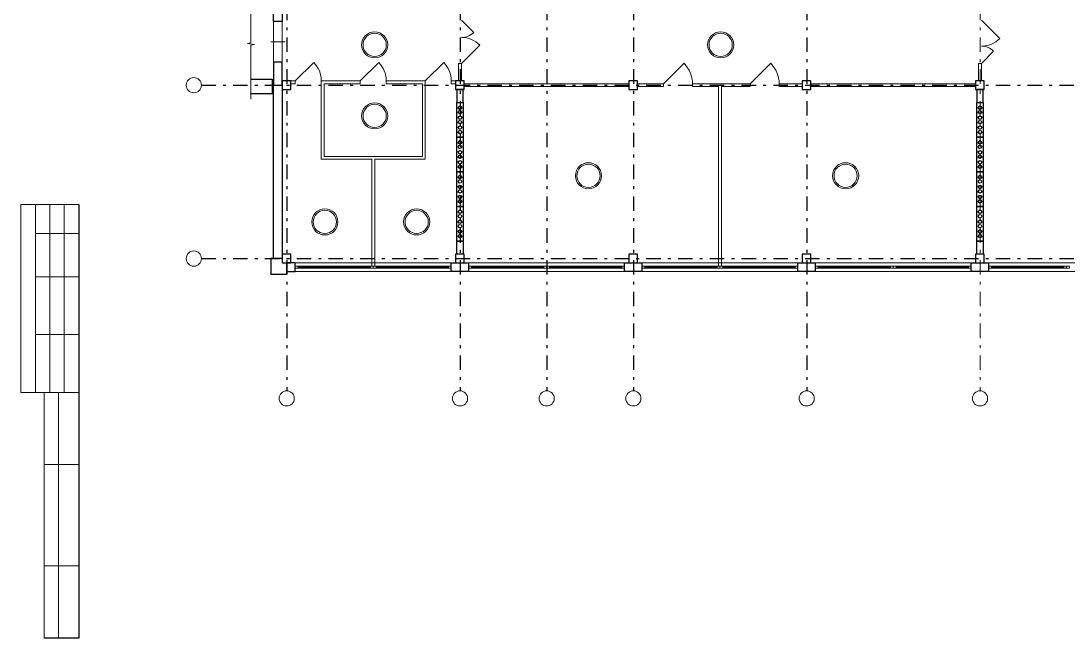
# Model space of a CAD drawing. Header units: metres. Extents: x 0 to 83.6, y 0.6 to 58.2.
# Drawn here: x 0.04 to 36.29, y 0.58 to 21.93 of the extents above; entities that cross this region are included whole.
import ezdxf

# ---------------------------------------------------------------- set-up
doc = ezdxf.new("R2010")
doc.units = ezdxf.units.M
doc.header["$MEASUREMENT"] = 0
doc.linetypes.add('( Dashdot )', pattern=[1.001, 0.5, -0.25, 0.001, -0.25])
doc.layers.add('Level 63', color=7, linetype='Continuous', lineweight=0)

msp = doc.modelspace()

# ---------------------------------------------------------------- linework, layer by layer
at = {"color": 1, "linetype": '( Dashdot )'}
for p, q in [((9.237, 57.661), (9.237, 9.138)), ((15.237, 57.661), (15.237, 9.138)), ((18.237, 57.661), (18.237, 9.138)), ((21.237, 57.661), (21.237, 9.138)), ((27.237, 57.661), (27.237, 9.138)), ((6.285, 19.711), (78.185, 19.711)), ((6.285, 13.711), (78.185, 13.711))]:
    msp.add_line(p, q, dxfattribs=at)
at = {"color": 1, "linetype": '( Dashdot )', "lineweight": 0}
msp.add_line((33.237, 57.661), (33.237, 9.138), dxfattribs=at)
at = {"color": 7, "linetype": 'Continuous', "lineweight": 13}
for p, q in [((15.285, 21.961), (15.71, 21.537)), ((15.285, 20.461), (15.922, 21.097)), ((15.285, 20.461), (15.185, 20.461)), ((33.285, 20.461), (33.185, 20.461)), ((10.435, 19.861), (11.785, 19.861)), ((10.535, 19.761), (11.785, 19.761)), ((11.785, 19.861), (11.785, 19.761)), ((12.685, 19.861), (14.035, 19.861)), ((12.685, 19.861), (12.685, 19.761)), ((12.685, 19.761), (13.935, 19.761)), ((22.285, 19.761), (22.285, 19.661)), ((23.285, 19.761), (23.285, 19.661)), ((25.285, 19.761), (25.285, 19.661)), ((26.285, 19.761), (26.285, 19.661))]:
    msp.add_line(p, q, dxfattribs=at)
at = {"color": 7, "linetype": 'Continuous', "lineweight": 13, "extrusion": (0, 0, -1)}
for p, q in [((33.285, 21.961), (33.922, 21.325)), ((33.285, 20.461), (33.71, 20.885))]:
    msp.add_line(p, q, dxfattribs=at)
at = {"color": 7, "linetype": 'Continuous', "lineweight": 0}
for p, q in [((8.685, 21.211), (9.185, 21.211)), ((12.135, 13.411), (9.635, 13.409)), ((14.835, 13.411), (12.335, 13.411)), ((18.135, 13.411), (15.635, 13.409)), ((20.835, 13.411), (18.335, 13.411)), ((24.135, 13.411), (21.635, 13.409)), ((26.835, 13.411), (24.335, 13.411)), ((30.135, 13.411), (27.635, 13.409)), ((32.835, 13.411), (30.335, 13.411)), ((36.135, 13.411), (33.635, 13.409))]:
    msp.add_line(p, q, dxfattribs=at)
at = {"color": 7, "lineweight": 13, "extrusion": (0, 0, -1)}
for p, q in [((9.535, 19.861), (10.172, 20.497)), ((11.785, 19.861), (12.422, 20.497)), ((14.035, 19.861), (14.672, 20.497)), ((22.285, 19.761), (22.992, 20.468)), ((25.285, 19.761), (25.992, 20.468))]:
    msp.add_line(p, q, dxfattribs=at)
at = {"color": 7, "linetype": 'Continuous', "lineweight": 30}
for p, q in [((8.735, 19.911), (7.999, 19.911)), ((8.735, 19.911), (8.735, 19.411)), ((8.735, 19.411), (7.999, 19.411)), ((8.785, 13.711), (8.685, 13.711)), ((8.685, 13.711), (8.685, 13.161)), ((9.235, 13.161), (8.685, 13.161)), ((9.235, 13.261), (9.235, 13.161))]:
    msp.add_line(p, q, dxfattribs=at)
for p, q in [((2.037, 15.582), (2.037, 0.582)), ((2.037, 0.582), (0.837, 0.582))]:
    msp.add_line(p, q)
at = {"color": 7, "linetype": 'Continuous', "lineweight": 0, "flags": 128}
msp.add_lwpolyline([(7.999, 19.227), (7.999, 21.097), (8.121, 21.119), (7.878, 21.157), (7.999, 21.179), (7.999, 23.145)], dxfattribs=at)
at = {"color": 7, "linetype": 'Continuous', "lineweight": 30, "flags": 128}
for points in [[(8.785, 21.911), (8.785, 23.011), (9.085, 23.011), (9.085, 21.911), (8.785, 21.911)], [(8.785, 19.711), (9.085, 19.711), (9.085, 20.511), (8.785, 20.511), (8.785, 19.711)], [(8.785, 13.711), (8.785, 19.711), (9.085, 19.711), (9.085, 13.711), (8.785, 13.711)], [(9.085, 19.861), (9.085, 19.561), (9.385, 19.561), (9.385, 19.861), (9.085, 19.861)], [(15.085, 19.861), (15.085, 19.561), (15.385, 19.561), (15.385, 19.861), (15.085, 19.861)], [(21.085, 19.861), (21.085, 19.561), (21.385, 19.561), (21.385, 19.861), (21.085, 19.861)], [(27.085, 19.861), (27.085, 19.561), (27.385, 19.561), (27.385, 19.861), (27.085, 19.861)], [(33.085, 19.861), (33.085, 19.561), (33.385, 19.561), (33.385, 19.861), (33.085, 19.861)], [(15.125, 19.111), (15.345, 19.111), (15.345, 19.561), (15.125, 19.561), (15.125, 19.111)], [(33.125, 19.111), (33.345, 19.111), (33.345, 19.561), (33.125, 19.561), (33.125, 19.111)], [(15.125, 17.911), (15.125, 19.111), (15.345, 19.111), (15.345, 17.911), (15.125, 17.911)], [(33.125, 17.911), (33.125, 19.111), (33.345, 19.111), (33.345, 17.911), (33.125, 17.911)], [(15.125, 16.711), (15.125, 17.911), (15.345, 17.911), (15.345, 16.711), (15.125, 16.711)], [(33.125, 16.711), (33.125, 17.911), (33.345, 17.911), (33.345, 16.711), (33.125, 16.711)], [(15.125, 15.511), (15.125, 16.711), (15.345, 16.711), (15.345, 15.511), (15.125, 15.511)], [(33.125, 15.511), (33.125, 16.711), (33.345, 16.711), (33.345, 15.511), (33.125, 15.511)], [(15.125, 14.311), (15.125, 15.511), (15.345, 15.511), (15.345, 14.311), (15.125, 14.311)], [(33.125, 14.311), (33.125, 15.511), (33.345, 15.511), (33.345, 14.311), (33.125, 14.311)], [(15.125, 14.311), (15.345, 14.311), (15.345, 13.861), (15.125, 13.861), (15.125, 14.311)], [(33.125, 14.311), (33.345, 14.311), (33.345, 13.861), (33.125, 13.861), (33.125, 14.311)], [(9.085, 13.861), (9.085, 13.561), (9.385, 13.561), (9.385, 13.861), (9.085, 13.861)], [(15.085, 13.861), (15.085, 13.561), (15.385, 13.561), (15.385, 13.861), (15.085, 13.861)], [(21.085, 13.861), (21.085, 13.561), (21.385, 13.561), (21.385, 13.861), (21.085, 13.861)], [(27.085, 13.861), (27.085, 13.561), (27.385, 13.561), (27.385, 13.861), (27.085, 13.861)], [(33.085, 13.861), (33.085, 13.561), (33.385, 13.561), (33.385, 13.861), (33.085, 13.861)], [(9.235, 13.261), (9.535, 13.261), (9.535, 13.561), (9.235, 13.561), (9.235, 13.261)], [(15.535, 13.261), (14.935, 13.261), (14.935, 13.561), (15.535, 13.561), (15.535, 13.261)], [(21.535, 13.261), (20.935, 13.261), (20.935, 13.561), (21.535, 13.561), (21.535, 13.261)], [(27.535, 13.261), (26.935, 13.261), (26.935, 13.561), (27.535, 13.561), (27.535, 13.261)], [(33.535, 13.261), (32.935, 13.261), (32.935, 13.561), (33.535, 13.561), (33.535, 13.261)]]:
    msp.add_lwpolyline(points, close=True, dxfattribs=at)
at = {"color": 7, "linetype": 'Continuous', "lineweight": 0, "flags": 128}
for points in [[(8.785, 21.911), (8.785, 20.511), (9.085, 20.511), (9.085, 21.911), (8.785, 21.911)], [(9.535, 13.561), (14.935, 13.561), (14.935, 13.261), (9.535, 13.261), (9.535, 13.561)], [(9.635, 13.444), (12.135, 13.446), (12.135, 13.376), (9.635, 13.374), (9.635, 13.444)], [(12.335, 13.446), (14.835, 13.446), (14.835, 13.376), (12.335, 13.376), (12.335, 13.446)], [(15.535, 13.561), (20.935, 13.561), (20.935, 13.261), (15.535, 13.261), (15.535, 13.561)], [(15.635, 13.444), (18.135, 13.446), (18.135, 13.376), (15.635, 13.374), (15.635, 13.444)], [(18.335, 13.446), (20.835, 13.446), (20.835, 13.376), (18.335, 13.376), (18.335, 13.446)], [(21.535, 13.561), (26.935, 13.561), (26.935, 13.261), (21.535, 13.261), (21.535, 13.561)], [(21.635, 13.444), (24.135, 13.446), (24.135, 13.376), (21.635, 13.374), (21.635, 13.444)], [(24.335, 13.446), (26.835, 13.446), (26.835, 13.376), (24.335, 13.376), (24.335, 13.446)], [(27.535, 13.561), (32.935, 13.561), (32.935, 13.261), (27.535, 13.261), (27.535, 13.561)], [(27.635, 13.444), (30.135, 13.446), (30.135, 13.376), (27.635, 13.374), (27.635, 13.444)], [(30.335, 13.446), (32.835, 13.446), (32.835, 13.376), (30.335, 13.376), (30.335, 13.446)], [(33.535, 13.561), (38.935, 13.561), (38.935, 13.261), (33.535, 13.261), (33.535, 13.561)], [(33.635, 13.444), (36.135, 13.446), (36.135, 13.376), (33.635, 13.374), (33.635, 13.444)]]:
    msp.add_lwpolyline(points, close=True, dxfattribs=at)
at = {"color": 7, "linetype": 'Continuous', "lineweight": 13, "flags": 128}
for points in [[(15.185, 20.461), (15.185, 19.861), (15.285, 19.861), (15.285, 20.461)], [(33.185, 20.461), (33.185, 19.861), (33.285, 19.861), (33.285, 20.461)], [(10.435, 17.146), (10.435, 19.861)], [(10.535, 19.761), (10.535, 17.246)], [(13.935, 17.246), (13.935, 19.761)], [(14.035, 19.861), (14.035, 17.146)], [(22.285, 19.661), (21.385, 19.661), (21.385, 19.761), (22.285, 19.761)], [(23.285, 19.761), (25.285, 19.761)], [(24.185, 19.661), (23.285, 19.661)], [(24.285, 19.661), (24.285, 13.446), (24.185, 13.446), (24.185, 19.661)], [(25.285, 19.661), (24.285, 19.661)], [(26.285, 19.761), (27.085, 19.761), (27.085, 19.661), (26.285, 19.661)], [(10.435, 17.146), (12.185, 17.146)], [(13.935, 17.246), (10.535, 17.246)], [(12.185, 17.146), (12.185, 13.446), (12.285, 13.446), (12.285, 17.146)], [(12.285, 17.146), (14.035, 17.146)]]:
    msp.add_lwpolyline(points, dxfattribs=at)
for points in [[(8.735, 19.911), (8.735, 19.411), (8.785, 19.411), (8.785, 19.911), (8.735, 19.911)], [(9.535, 19.861), (9.535, 19.761), (9.385, 19.761), (9.385, 19.861), (9.535, 19.861)], [(14.935, 19.861), (14.935, 19.761), (15.085, 19.761), (15.085, 19.861), (14.935, 19.861)], [(15.385, 19.761), (21.085, 19.761), (21.085, 19.661), (15.385, 19.661), (15.385, 19.761)], [(27.385, 19.761), (33.085, 19.761), (33.085, 19.661), (27.385, 19.661), (27.385, 19.761)], [(9.535, 13.444), (9.635, 13.444), (9.635, 13.374), (9.535, 13.374), (9.535, 13.444)], [(12.135, 13.446), (12.235, 13.446), (12.235, 13.376), (12.135, 13.376), (12.135, 13.446)], [(12.235, 13.446), (12.335, 13.446), (12.335, 13.376), (12.235, 13.376), (12.235, 13.446)], [(14.835, 13.446), (14.935, 13.446), (14.935, 13.376), (14.835, 13.376), (14.835, 13.446)], [(15.535, 13.444), (15.635, 13.444), (15.635, 13.374), (15.535, 13.374), (15.535, 13.444)], [(18.135, 13.446), (18.235, 13.446), (18.235, 13.376), (18.135, 13.376), (18.135, 13.446)], [(18.235, 13.446), (18.335, 13.446), (18.335, 13.376), (18.235, 13.376), (18.235, 13.446)], [(20.835, 13.446), (20.935, 13.446), (20.935, 13.376), (20.835, 13.376), (20.835, 13.446)], [(21.535, 13.444), (21.635, 13.444), (21.635, 13.374), (21.535, 13.374), (21.535, 13.444)], [(24.135, 13.446), (24.235, 13.446), (24.235, 13.376), (24.135, 13.376), (24.135, 13.446)], [(24.235, 13.446), (24.335, 13.446), (24.335, 13.376), (24.235, 13.376), (24.235, 13.446)], [(26.835, 13.446), (26.935, 13.446), (26.935, 13.376), (26.835, 13.376), (26.835, 13.446)], [(27.535, 13.444), (27.635, 13.444), (27.635, 13.374), (27.535, 13.374), (27.535, 13.444)], [(30.135, 13.446), (30.235, 13.446), (30.235, 13.376), (30.135, 13.376), (30.135, 13.446)], [(30.235, 13.446), (30.335, 13.446), (30.335, 13.376), (30.235, 13.376), (30.235, 13.446)], [(32.835, 13.446), (32.935, 13.446), (32.935, 13.376), (32.835, 13.376), (32.835, 13.446)], [(33.535, 13.444), (33.635, 13.444), (33.635, 13.374), (33.535, 13.374), (33.535, 13.444)], [(36.135, 13.446), (36.235, 13.446), (36.235, 13.376), (36.135, 13.376), (36.135, 13.446)], [(36.235, 13.446), (36.335, 13.446), (36.335, 13.376), (36.235, 13.376), (36.235, 13.446)]]:
    msp.add_lwpolyline(points, close=True, dxfattribs=at)
at = {"color": 7, "linetype": 'Continuous', "lineweight": 13}
for centre, radius in [((12.281, 21.106), 0.452), ((12.281, 21.106), 0.402), ((24.26, 21.106), 0.452), ((24.26, 21.106), 0.402), ((6.022, 19.711), 0.263), ((12.281, 18.649), 0.452), ((12.281, 18.649), 0.402), ((19.683, 16.577), 0.452), ((19.683, 16.577), 0.402), ((28.585, 16.577), 0.452), ((28.585, 16.577), 0.402), ((10.557, 14.98), 0.452), ((10.557, 14.98), 0.402), ((13.735, 14.98), 0.452), ((13.735, 14.98), 0.402), ((6.022, 13.711), 0.263), ((9.237, 8.874), 0.263), ((15.237, 8.874), 0.263), ((18.237, 8.874), 0.263), ((21.237, 8.874), 0.263), ((27.237, 8.874), 0.263), ((33.237, 8.874), 0.263)]:
    msp.add_circle(centre, radius, dxfattribs=at)
at = {"color": 7, "linetype": 'Continuous', "lineweight": 30}
for centre in [(15.235, 18.932), (33.235, 18.932), (15.235, 18.779), (15.235, 18.588), (15.235, 18.434), (33.235, 18.779), (33.235, 18.588), (33.235, 18.434), (15.235, 18.243), (15.235, 18.09), (33.235, 18.243), (33.235, 18.09), (15.235, 17.732), (33.235, 17.732), (15.235, 17.579), (15.235, 17.388), (33.235, 17.579), (33.235, 17.388), (15.235, 17.234), (15.235, 17.043), (33.235, 17.234), (33.235, 17.043), (15.235, 16.89), (33.235, 16.89), (15.235, 16.532), (15.235, 16.379), (33.235, 16.532), (33.235, 16.379), (15.235, 16.188), (15.235, 16.034), (33.235, 16.188), (33.235, 16.034), (15.235, 15.843), (15.235, 15.69), (33.235, 15.843), (33.235, 15.69), (15.235, 15.332), (15.235, 15.179), (33.235, 15.332), (33.235, 15.179), (15.235, 14.988), (15.235, 14.834), (33.235, 14.988), (33.235, 14.834), (15.235, 14.643), (15.235, 14.49), (33.235, 14.643), (33.235, 14.49)]:
    msp.add_circle(centre, 0.06, dxfattribs=at)
at = {"color": 7, "linetype": 'Continuous', "lineweight": 0}
for centre, radius, start, end in [((15.285, 21.961), 0.6, 270, 315), ((15.285, 20.461), 0.9, 45, 90)]:
    msp.add_arc(centre, radius, start, end, dxfattribs=at)
at = {"color": 7, "linetype": 'Continuous', "lineweight": 0, "extrusion": (0, 0, -1)}
for centre, radius, start, end in [((-33.285, 21.961), 0.9, 225, 270), ((-33.285, 20.461), 0.6, 90, 135)]:
    msp.add_arc(centre, radius, start, end, dxfattribs=at)
at = {"color": 7, "lineweight": 0, "extrusion": (0, 0, -1)}
for centre, radius in [((-9.535, 19.861), 0.9), ((-11.785, 19.861), 0.9), ((-14.035, 19.861), 0.9), ((-22.285, 19.761), 1), ((-25.285, 19.761), 1)]:
    msp.add_arc(centre, radius, 135, 180, dxfattribs=at)
at = {"layer": 'Level 63', "color": 7, "linetype": 'Continuous', "lineweight": 13}
for p, q in [((0.037, 15.582), (2.037, 15.582)), ((0.037, 15.582), (0.037, 9.082)), ((0.537, 15.582), (0.537, 9.082)), ((1.037, 15.582), (1.037, 9.082)), ((1.537, 15.582), (1.537, 9.082)), ((0.537, 14.582), (2.037, 14.582)), ((0.537, 13.082), (2.037, 13.082)), ((0.537, 11.082), (2.037, 11.082)), ((0.037, 9.082), (2.037, 9.082)), ((0.837, 9.082), (2.037, 9.082)), ((1.337, 0.582), (1.337, 9.082)), ((0.837, 6.582), (2.037, 6.582)), ((0.837, 3.082), (2.037, 3.082))]:
    msp.add_line(p, q, dxfattribs=at)
at = {"layer": 'Level 63', "color": 7, "linetype": 'Continuous', "lineweight": 13, "flags": 128}
msp.add_lwpolyline([(0.837, 0.582), (0.837, 9.082)], dxfattribs=at)

doc.saveas('drawing.dxf')
